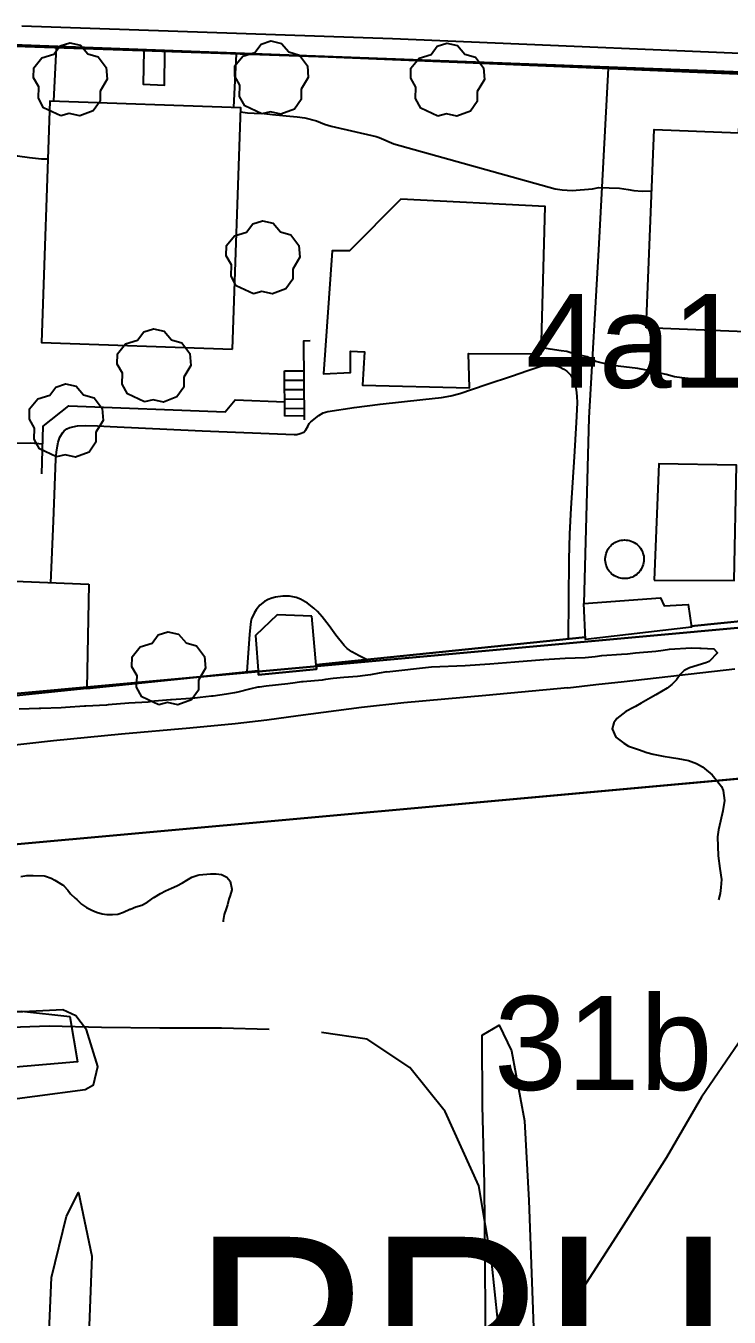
# Model space of a CAD drawing. Extents: x 483350 to 484165, y 4631134 to 4631561.
# Drawn here: x 484040.2 to 484077.7, y 4631309.8 to 4631378.6 of the extents above; entities that cross this region are included whole.
import ezdxf

# ---------------------------------------------------------------- set-up
doc = ezdxf.new("R2010")
doc.units = 0
doc.header["$MEASUREMENT"] = 0
for name, color, linetype, plot in [('1000_corbes', 35, 'Continuous', False), ('1000_corbes mestres', 37, 'Continuous', False), ('_arees', 31, 'Continuous', False)]:
    doc.layers.add(name, color=color, linetype=linetype, plot=plot)
doc.layers.add('_POUM POLIGON', color=5, linetype='Continuous', lineweight=30)
doc.layers.add('_Sectors_txt_1000', color=220, linetype='Continuous', lineweight=30)
for name, color, linetype in [('_txt claus 1000', 255, 'Continuous'), ('camins', 252, 'Continuous'), ('edificació', 252, 'Continuous'), ('hidrografia', 165, 'Continuous'), ('illes', 252, 'Continuous'), ('parcel.les', 252, 'Continuous'), ('topo', 252, 'Continuous'), ('voreres', 252, 'Continuous')]:
    doc.layers.add(name, color=color, linetype=linetype)
doc.layers.add('vegetació_arbres', color=7, linetype='Continuous', true_color=0x8bb078)
doc.styles.add('1000SW50', font='swissl.ttf', dxfattribs={"height": 5})
doc.styles.add('2000SW50', font='swissl.ttf', dxfattribs={"height": 10})

msp = doc.modelspace()

# ---------------------------------------------------------------- linework, layer by layer
at = {"layer": '1000_corbes', "flags": 128}
for points in [[(484051.636, 4631373.977), (484051.999, 4631373.938), (484052.349, 4631373.92), (484052.894, 4631373.886), (484053.327, 4631373.846), (484054.064, 4631373.769), (484054.639, 4631373.714), (484055.056, 4631373.662), (484055.673, 4631373.499), (484056.112, 4631373.33), (484056.455, 4631373.22), (484058.863, 4631372.678), (484059.013, 4631372.618), (484059.804, 4631372.277), (484068.384, 4631369.886), (484068.76, 4631369.837), (484069.304, 4631369.795), (484070.375, 4631369.885), (484070.715, 4631369.946), (484071.82, 4631369.924), (484072.275, 4631369.843), (484072.586, 4631369.794), (484073.019, 4631369.755), (484073.536, 4631369.782)], [(484051.636, 4631373.977), (484051.999, 4631373.938), (484052.349, 4631373.92), (484052.894, 4631373.886), (484053.327, 4631373.846), (484054.064, 4631373.769), (484054.639, 4631373.714), (484055.056, 4631373.662), (484055.673, 4631373.499), (484056.112, 4631373.33), (484056.455, 4631373.22), (484058.863, 4631372.678), (484059.013, 4631372.618), (484059.804, 4631372.277), (484068.384, 4631369.886), (484068.76, 4631369.837), (484069.304, 4631369.795), (484070.375, 4631369.885), (484070.715, 4631369.946), (484071.82, 4631369.924), (484072.275, 4631369.843), (484072.586, 4631369.794), (484073.019, 4631369.755), (484073.536, 4631369.782)], [(484038.832, 4631371.919), (484039.14, 4631371.792), (484039.751, 4631371.634), (484040.393, 4631371.551), (484041.031, 4631371.488), (484041.365, 4631371.478)], [(484038.832, 4631371.919), (484039.14, 4631371.792), (484039.751, 4631371.634), (484040.393, 4631371.551), (484041.031, 4631371.488), (484041.365, 4631371.478)], [(484078.063, 4631359.506), (484076.906, 4631359.589), (484076.317, 4631359.699), (484075.147, 4631359.811), (484074.756, 4631359.878), (484074.299, 4631359.993), (484073.8, 4631360.108), (484073.265, 4631360.225), (484072.798, 4631360.322), (484072.351, 4631360.369), (484071.587, 4631360.46), (484071.287, 4631360.509), (484070.555, 4631360.689), (484070.424, 4631360.77), (484070.1, 4631360.937), (484069.436, 4631361.072), (484069.021, 4631361.22), (484068.715, 4631361.264), (484068.125, 4631361.338), (484067.799, 4631361.405), (484067.661, 4631361.42)], [(484078.063, 4631359.506), (484076.906, 4631359.589), (484076.317, 4631359.699), (484075.147, 4631359.811), (484074.756, 4631359.878), (484074.299, 4631359.993), (484073.8, 4631360.108), (484073.265, 4631360.225), (484072.798, 4631360.322), (484072.351, 4631360.369), (484071.587, 4631360.46), (484071.287, 4631360.509), (484070.555, 4631360.689), (484070.424, 4631360.77), (484070.1, 4631360.937), (484069.436, 4631361.072), (484069.021, 4631361.22), (484068.715, 4631361.264), (484068.125, 4631361.338), (484067.799, 4631361.405), (484067.661, 4631361.42)], [(484038.146, 4631356.301), (484040.439, 4631356.365), (484041.092, 4631356.311)], [(484038.146, 4631356.301), (484040.439, 4631356.365), (484041.092, 4631356.311)], [(484059.417, 4631344.166), (484061.795, 4631344.433), (484063.59, 4631344.502), (484064.908, 4631344.591), (484066.237, 4631344.691), (484067.78, 4631344.815), (484068.918, 4631344.883), (484069.986, 4631344.927), (484070.527, 4631344.984), (484070.87, 4631345.036), (484071.917, 4631345.094), (484072.247, 4631345.125), (484072.675, 4631345.17), (484073.747, 4631345.26), (484074.149, 4631345.313), (484074.489, 4631345.373), (484075.641, 4631345.439), (484076.098, 4631345.421), (484076.16, 4631345.418), (484076.844, 4631345.389), (484077.043, 4631345.167), (484076.599, 4631344.71), (484076.422, 4631344.644), (484075.549, 4631344.381), (484075.271, 4631344.227), (484075.058, 4631344.015), (484074.846, 4631343.743), (484074.599, 4631343.481), (484074.357, 4631343.296), (484074.058, 4631343.107), (484073.753, 4631342.935), (484073.475, 4631342.776), (484072.975, 4631342.484), (484072.663, 4631342.318), (484072.556, 4631342.264), (484072.151, 4631342.047), (484071.672, 4631341.677), (484071.525, 4631341.454), (484071.434, 4631341.126), (484071.619, 4631340.685), (484072.046, 4631340.371), (484072.301, 4631340.206), (484072.837, 4631340.03), (484073.276, 4631339.871), (484073.612, 4631339.779), (484074.15, 4631339.671), (484074.593, 4631339.601), (484074.927, 4631339.553), (484075.485, 4631339.443), (484075.921, 4631339.282), (484076.242, 4631339.101), (484076.354, 4631339.022), (484076.76, 4631338.672), (484077.26, 4631338.055), (484077.342, 4631337.847), (484077.403, 4631337.318), (484077.331, 4631336.759), (484077.193, 4631336.205), (484077.095, 4631335.749), (484077.041, 4631335.373), (484077.077, 4631334.355), (484077.155, 4631333.682), (484077.251, 4631333.095), (484077.219, 4631332.672), (484077.185, 4631332.353), (484077.092, 4631332.011)], [(484059.417, 4631344.166), (484061.795, 4631344.433), (484063.59, 4631344.502), (484064.908, 4631344.591), (484066.237, 4631344.691), (484067.78, 4631344.815), (484068.918, 4631344.883), (484069.986, 4631344.927), (484070.527, 4631344.984), (484070.87, 4631345.036), (484071.917, 4631345.094), (484072.247, 4631345.125), (484072.675, 4631345.17), (484073.747, 4631345.26), (484074.149, 4631345.313), (484074.489, 4631345.373), (484075.641, 4631345.439), (484076.098, 4631345.421), (484076.16, 4631345.418), (484076.844, 4631345.389), (484077.043, 4631345.167), (484076.599, 4631344.71), (484076.422, 4631344.644), (484075.549, 4631344.381), (484075.271, 4631344.227), (484075.058, 4631344.015), (484074.846, 4631343.743), (484074.599, 4631343.481), (484074.357, 4631343.296), (484074.058, 4631343.107), (484073.753, 4631342.935), (484073.475, 4631342.776), (484072.975, 4631342.484), (484072.663, 4631342.318), (484072.556, 4631342.264), (484072.151, 4631342.047), (484071.672, 4631341.677), (484071.525, 4631341.454), (484071.434, 4631341.126), (484071.619, 4631340.685), (484072.046, 4631340.371), (484072.301, 4631340.206), (484072.837, 4631340.03), (484073.276, 4631339.871), (484073.612, 4631339.779), (484074.15, 4631339.671), (484074.593, 4631339.601), (484074.927, 4631339.553), (484075.485, 4631339.443), (484075.921, 4631339.282), (484076.242, 4631339.101), (484076.354, 4631339.022), (484076.76, 4631338.672), (484077.26, 4631338.055), (484077.342, 4631337.847), (484077.403, 4631337.318), (484077.331, 4631336.759), (484077.193, 4631336.205), (484077.095, 4631335.749), (484077.041, 4631335.373), (484077.077, 4631334.355), (484077.155, 4631333.682), (484077.251, 4631333.095), (484077.219, 4631332.672), (484077.185, 4631332.353), (484077.092, 4631332.011)], [(484059.417, 4631344.166), (484059.011, 4631344.088), (484058.545, 4631344.01), (484058.268, 4631343.966), (484057.86, 4631343.913), (484057.14, 4631343.864), (484056.562, 4631343.801), (484056.154, 4631343.746), (484055.985, 4631343.726), (484054.96, 4631343.636), (484054.874, 4631343.625), (484054.542, 4631343.579), (484054.142, 4631343.523), (484052.992, 4631343.406), (484052.641, 4631343.353), (484052.553, 4631343.339), (484052.108, 4631343.233), (484051.484, 4631343.082), (484051.312, 4631343.046), (484050.886, 4631342.977), (484050.181, 4631342.872), (484050.091, 4631342.864), (484049.482, 4631342.798), (484049.052, 4631342.75), (484048.967, 4631342.743), (484047.947, 4631342.671), (484047.892, 4631342.67), (484047.042, 4631342.595), (484046.715, 4631342.553), (484045.682, 4631342.487), (484044.571, 4631342.401), (484044.497, 4631342.394), (484043.394, 4631342.338), (484043.317, 4631342.332), (484042.315, 4631342.268), (484042.076, 4631342.249), (484040.994, 4631342.212), (484040.906, 4631342.21), (484039.837, 4631342.18)], [(484059.417, 4631344.166), (484059.011, 4631344.088), (484058.545, 4631344.01), (484058.268, 4631343.966), (484057.86, 4631343.913), (484057.14, 4631343.864), (484056.562, 4631343.801), (484056.154, 4631343.746), (484055.985, 4631343.726), (484054.96, 4631343.636), (484054.874, 4631343.625), (484054.542, 4631343.579), (484054.142, 4631343.523), (484052.992, 4631343.406), (484052.641, 4631343.353), (484052.553, 4631343.339), (484052.108, 4631343.233), (484051.484, 4631343.082), (484051.312, 4631343.046), (484050.886, 4631342.977), (484050.181, 4631342.872), (484050.091, 4631342.864), (484049.482, 4631342.798), (484049.052, 4631342.75), (484048.967, 4631342.743), (484047.947, 4631342.671), (484047.892, 4631342.67), (484047.042, 4631342.595), (484046.715, 4631342.553), (484045.682, 4631342.487), (484044.571, 4631342.401), (484044.497, 4631342.394), (484043.394, 4631342.338), (484043.317, 4631342.332), (484042.315, 4631342.268), (484042.076, 4631342.249), (484040.994, 4631342.212), (484040.906, 4631342.21), (484039.837, 4631342.18)]]:
    msp.add_lwpolyline(points, dxfattribs=at)
at = {"layer": '1000_corbes'}
msp.add_lwpolyline([(484078.328, 4631334.199), (484079.351, 4631331.166), (484079.585, 4631328.166), (484078.153, 4631324.383), (484076.184, 4631321.514), (484074.315, 4631318.301), (484071.784, 4631314.297), (484069.877, 4631311.356), (484068.358, 4631308.342)], dxfattribs=at)
at = {"layer": '1000_corbes mestres', "flags": 128}
for points in [[(484039.932, 4631333.265), (484040.241, 4631333.312), (484040.578, 4631333.31), (484041.164, 4631333.3), (484041.245, 4631333.288), (484041.535, 4631333.167), (484041.741, 4631333.065), (484042.155, 4631332.811), (484042.21, 4631332.767), (484042.438, 4631332.532)], [(484039.932, 4631333.265), (484040.241, 4631333.312), (484040.578, 4631333.31), (484041.164, 4631333.3), (484041.245, 4631333.288), (484041.535, 4631333.167), (484041.741, 4631333.065), (484042.155, 4631332.811), (484042.21, 4631332.767), (484042.438, 4631332.532)], [(484042.438, 4631332.532), (484042.578, 4631332.333), (484042.823, 4631332.102), (484042.903, 4631332.035), (484043.167, 4631331.797), (484043.433, 4631331.617), (484043.707, 4631331.47), (484043.965, 4631331.359), (484044.253, 4631331.272), (484044.505, 4631331.244), (484044.809, 4631331.242), (484045.094, 4631331.26), (484045.398, 4631331.363), (484045.735, 4631331.514), (484045.773, 4631331.529), (484046.053, 4631331.64), (484046.373, 4631331.744), (484046.413, 4631331.762), (484046.689, 4631331.915), (484047.012, 4631332.14), (484047.055, 4631332.169), (484047.37, 4631332.362), (484047.638, 4631332.506), (484047.953, 4631332.641), (484048.236, 4631332.767), (484048.532, 4631332.931), (484048.766, 4631333.072), (484049.037, 4631333.224), (484049.353, 4631333.341), (484049.43, 4631333.355), (484050.023, 4631333.41), (484050.34, 4631333.399), (484050.613, 4631333.374), (484050.909, 4631333.225), (484051.079, 4631333.022), (484051.171, 4631332.586), (484051.164, 4631332.552), (484051.076, 4631332.257), (484051.013, 4631332.058), (484050.933, 4631331.751), (484050.86, 4631331.545), (484050.763, 4631331.234), (484050.71, 4631330.918), (484050.709, 4631330.881), (484050.713, 4631330.841)], [(484042.438, 4631332.532), (484042.578, 4631332.333), (484042.823, 4631332.102), (484042.903, 4631332.035), (484043.167, 4631331.797), (484043.433, 4631331.617), (484043.707, 4631331.47), (484043.965, 4631331.359), (484044.253, 4631331.272), (484044.505, 4631331.244), (484044.809, 4631331.242), (484045.094, 4631331.26), (484045.398, 4631331.363), (484045.735, 4631331.514), (484045.773, 4631331.529), (484046.053, 4631331.64), (484046.373, 4631331.744), (484046.413, 4631331.762), (484046.689, 4631331.915), (484047.012, 4631332.14), (484047.055, 4631332.169), (484047.37, 4631332.362), (484047.638, 4631332.506), (484047.953, 4631332.641), (484048.236, 4631332.767), (484048.532, 4631332.931), (484048.766, 4631333.072), (484049.037, 4631333.224), (484049.353, 4631333.341), (484049.43, 4631333.355), (484050.023, 4631333.41), (484050.34, 4631333.399), (484050.613, 4631333.374), (484050.909, 4631333.225), (484051.079, 4631333.022), (484051.171, 4631332.586), (484051.164, 4631332.552), (484051.076, 4631332.257), (484051.013, 4631332.058), (484050.933, 4631331.751), (484050.86, 4631331.545), (484050.763, 4631331.234), (484050.71, 4631330.918), (484050.709, 4631330.881), (484050.713, 4631330.841)]]:
    msp.add_lwpolyline(points, dxfattribs=at)
at = {"layer": '1000_corbes mestres'}
for points in [[(484022.476, 4631328.625), (484022.718, 4631328.295), (484024.599, 4631326.802), (484026.915, 4631325.814), (484029.215, 4631325.197), (484031.648, 4631324.86), (484035.408, 4631324.764), (484038.88, 4631325.226), (484041.443, 4631325.304), (484044.227, 4631325.24), (484047.337, 4631325.195), (484050.613, 4631325.209), (484053.155, 4631325.124)], [(484065.341, 4631309.612), (484065.011, 4631312.671), (484064.321, 4631316.791), (484062.531, 4631320.744), (484060.65, 4631323.086), (484058.378, 4631324.595), (484055.943, 4631324.946)]]:
    msp.add_lwpolyline(points, dxfattribs=at)
at = {"layer": '_arees', "ltscale": 10}
msp.add_lwpolyline([(484130.926, 4631343.269), (484009.164, 4631332.204), (484008.8, 4631317.204), (484008.346, 4631298.482, 0.446548), (484013.226, 4631293.889), (484121.35, 4631303.088, 0.346887), (484125.417, 4631306.898)], format="xyb", close=True, dxfattribs=at)
at = {"layer": '_POUM POLIGON'}
for p, q in [((484015.354, 4631378.466), (484135.573, 4631373.945)), ((484132.16, 4631351.414), (484009.359, 4631340.255))]:
    msp.add_line(p, q, dxfattribs=at)
at = {"layer": '_POUM POLIGON', "linetype": 'Continuous'}
msp.add_line((484130.926, 4631343.269), (484009.164, 4631332.204), dxfattribs=at)
at = {"layer": 'camins', "flags": 128}
for points in [[(484041.528, 4631348.907), (484041.659, 4631352.189), (484041.791, 4631355.504), (484041.822, 4631355.855), (484041.874, 4631356.205), (484041.912, 4631356.388), (484042.007, 4631356.651), (484042.157, 4631356.903), (484042.237, 4631356.997), (484042.377, 4631357.104), (484042.54, 4631357.172), (484042.944, 4631357.261), (484043.35, 4631357.283), (484044.014, 4631357.253), (484044.678, 4631357.222), (484049.585, 4631357.004), (484054.492, 4631356.793), (484054.621, 4631356.798), (484054.811, 4631356.845), (484054.994, 4631356.933), (484055.113, 4631357.047), (484055.228, 4631357.269), (484055.288, 4631357.377), (484055.369, 4631357.468), (484055.797, 4631357.81), (484056.028, 4631357.945), (484056.28, 4631358.025), (484057.676, 4631358.235), (484059.075, 4631358.41), (484060.211, 4631358.538), (484061.347, 4631358.668), (484062.344, 4631358.775), (484062.837, 4631358.854), (484063.319, 4631358.981), (484064.724, 4631359.454), (484066.127, 4631359.929), (484066.88, 4631360.183), (484067.633, 4631360.436), (484067.874, 4631360.492), (484068.061, 4631360.505), (484068.345, 4631360.479), (484068.623, 4631360.4), (484068.854, 4631360.288), (484069.01, 4631360.181), (484069.209, 4631359.98), (484069.355, 4631359.73), (484069.463, 4631359.42), (484069.515, 4631359.187), (484069.554, 4631358.836), (484069.556, 4631358.483), (484069.509, 4631357.441), (484069.396, 4631355.618), (484069.217, 4631352.883), (484069.152, 4631351.515), (484069.121, 4631350.145), (484069.106, 4631348.018), (484069.092, 4631345.916)], [(484041.528, 4631348.907), (484041.659, 4631352.189), (484041.791, 4631355.504), (484041.822, 4631355.855), (484041.874, 4631356.205), (484041.912, 4631356.388), (484042.007, 4631356.651), (484042.157, 4631356.903), (484042.237, 4631356.997), (484042.377, 4631357.104), (484042.54, 4631357.172), (484042.944, 4631357.261), (484043.35, 4631357.283), (484044.014, 4631357.253), (484044.678, 4631357.222), (484049.585, 4631357.004), (484054.492, 4631356.793), (484054.621, 4631356.798), (484054.811, 4631356.845), (484054.994, 4631356.933), (484055.113, 4631357.047), (484055.228, 4631357.269), (484055.288, 4631357.377), (484055.369, 4631357.468), (484055.797, 4631357.81), (484056.028, 4631357.945), (484056.28, 4631358.025), (484057.676, 4631358.235), (484059.075, 4631358.41), (484060.211, 4631358.538), (484061.347, 4631358.668), (484062.344, 4631358.775), (484062.837, 4631358.854), (484063.319, 4631358.981), (484064.724, 4631359.454), (484066.127, 4631359.929), (484066.88, 4631360.183), (484067.633, 4631360.436), (484067.874, 4631360.492), (484068.061, 4631360.505), (484068.345, 4631360.479), (484068.623, 4631360.4), (484068.854, 4631360.288), (484069.01, 4631360.181), (484069.209, 4631359.98), (484069.355, 4631359.73), (484069.463, 4631359.42), (484069.515, 4631359.187), (484069.554, 4631358.836), (484069.556, 4631358.483), (484069.509, 4631357.441), (484069.396, 4631355.618), (484069.217, 4631352.883), (484069.152, 4631351.515), (484069.121, 4631350.145), (484069.106, 4631348.018), (484069.092, 4631345.916)], [(484058.345, 4631344.818), (484057.954, 4631345.018), (484057.56, 4631345.22), (484057.31, 4631345.395), (484057.149, 4631345.562), (484056.714, 4631346.121), (484056.348, 4631346.605), (484055.978, 4631347.091), (484055.728, 4631347.367), (484055.528, 4631347.555), (484055.197, 4631347.81), (484054.818, 4631348.033), (484054.586, 4631348.125), (484054.235, 4631348.187), (484053.884, 4631348.191), (484053.488, 4631348.144), (484053.291, 4631348.09), (484053.094, 4631348.008), (484052.906, 4631347.902), (484052.667, 4631347.71), (484052.466, 4631347.465), (484052.35, 4631347.278), (484052.217, 4631346.99), (484052.175, 4631346.841), (484052.153, 4631346.687), (484052.116, 4631346.174), (484052.079, 4631345.66), (484052.023, 4631344.92), (484051.966, 4631344.16)], [(484058.345, 4631344.818), (484057.954, 4631345.018), (484057.56, 4631345.22), (484057.31, 4631345.395), (484057.149, 4631345.562), (484056.714, 4631346.121), (484056.348, 4631346.605), (484055.978, 4631347.091), (484055.728, 4631347.367), (484055.528, 4631347.555), (484055.197, 4631347.81), (484054.818, 4631348.033), (484054.586, 4631348.125), (484054.235, 4631348.187), (484053.884, 4631348.191), (484053.488, 4631348.144), (484053.291, 4631348.09), (484053.094, 4631348.008), (484052.906, 4631347.902), (484052.667, 4631347.71), (484052.466, 4631347.465), (484052.35, 4631347.278), (484052.217, 4631346.99), (484052.175, 4631346.841), (484052.153, 4631346.687), (484052.116, 4631346.174), (484052.079, 4631345.66), (484052.023, 4631344.92), (484051.966, 4631344.16)], [(484069.059, 4631343.313), (484070.56, 4631343.484), (484072.061, 4631343.654), (484075.007, 4631343.99), (484077.954, 4631344.328)], [(484069.059, 4631343.313), (484070.56, 4631343.484), (484072.061, 4631343.654), (484075.007, 4631343.99), (484077.954, 4631344.328)], [(484069.059, 4631343.313), (484064.694, 4631342.908), (484060.328, 4631342.503), (484058.077, 4631342.258), (484054.708, 4631341.814), (484053.023, 4631341.593), (484051.336, 4631341.394), (484048.921, 4631341.154), (484045.293, 4631340.837), (484041.668, 4631340.492), (484038.804, 4631340.161)], [(484069.059, 4631343.313), (484064.694, 4631342.908), (484060.328, 4631342.503), (484058.077, 4631342.258), (484054.708, 4631341.814), (484053.023, 4631341.593), (484051.336, 4631341.394), (484048.921, 4631341.154), (484045.293, 4631340.837), (484041.668, 4631340.492), (484038.804, 4631340.161)]]:
    msp.add_lwpolyline(points, dxfattribs=at)
at = {"layer": 'edificació', "flags": 128}
for points in [[(484051.194, 4631361.34), (484051.644, 4631374.194), (484041.473, 4631374.55), (484041.023, 4631361.696), (484051.194, 4631361.34)], [(484051.194, 4631361.34), (484051.644, 4631374.194), (484041.473, 4631374.55), (484041.023, 4631361.696), (484051.194, 4631361.34)], [(484073.243, 4631362.478), (484073.667, 4631373.04), (484078.18, 4631372.859), (484078.2, 4631373.359), (484083.588, 4631373.143), (484083.34, 4631366.963), (484084.44, 4631366.919), (484084.245, 4631362.038), (484073.243, 4631362.478)], [(484073.243, 4631362.478), (484073.667, 4631373.04), (484078.18, 4631372.859), (484078.2, 4631373.359), (484083.588, 4631373.143), (484083.34, 4631366.963), (484084.44, 4631366.919), (484084.245, 4631362.038), (484073.243, 4631362.478)]]:
    msp.add_lwpolyline(points, dxfattribs=at)
at = {"layer": 'hidrografia', "flags": 128}
msp.add_lwpolyline([(484071.491, 4631350.992), (484071.567, 4631351.042), (484071.648, 4631351.084), (484071.731, 4631351.119), (484071.818, 4631351.147), (484071.906, 4631351.167), (484071.996, 4631351.179), (484072.087, 4631351.183), (484072.178, 4631351.179), (484072.268, 4631351.168), (484072.356, 4631351.148), (484072.443, 4631351.121), (484072.527, 4631351.086), (484072.607, 4631351.044), (484072.683, 4631350.995), (484072.755, 4631350.939), (484072.822, 4631350.877), (484072.883, 4631350.81), (484072.937, 4631350.738), (484072.986, 4631350.661), (484073.027, 4631350.58), (484073.061, 4631350.496), (484073.087, 4631350.409), (484073.106, 4631350.32), (484073.117, 4631350.23), (484073.119, 4631350.139), (484073.114, 4631350.048), (484073.101, 4631349.959), (484073.08, 4631349.87), (484073.051, 4631349.784), (484073.015, 4631349.701), (484072.972, 4631349.621), (484072.922, 4631349.546), (484072.865, 4631349.475), (484072.802, 4631349.409), (484072.734, 4631349.349), (484072.661, 4631349.295), (484072.583, 4631349.248), (484072.502, 4631349.208), (484072.417, 4631349.176), (484072.33, 4631349.151), (484072.24, 4631349.133), (484072.15, 4631349.124), (484072.059, 4631349.123), (484071.969, 4631349.129), (484071.879, 4631349.144), (484071.791, 4631349.166), (484071.706, 4631349.196), (484071.623, 4631349.234), (484071.544, 4631349.278), (484071.469, 4631349.329), (484071.399, 4631349.387), (484071.334, 4631349.451), (484071.275, 4631349.52), (484071.223, 4631349.594), (484071.177, 4631349.672), (484071.138, 4631349.755), (484071.107, 4631349.84), (484071.083, 4631349.927), (484071.067, 4631350.017), (484071.059, 4631350.107), (484071.059, 4631350.198), (484071.067, 4631350.288), (484071.083, 4631350.378), (484071.107, 4631350.465), (484071.138, 4631350.551), (484071.177, 4631350.633), (484071.223, 4631350.711), (484071.275, 4631350.785), (484071.334, 4631350.854), (484071.399, 4631350.918), (484071.469, 4631350.976), (484071.491, 4631350.992)], dxfattribs=at)
msp.add_lwpolyline([(484071.491, 4631350.992), (484071.567, 4631351.042), (484071.648, 4631351.084), (484071.731, 4631351.119), (484071.818, 4631351.147), (484071.906, 4631351.167), (484071.996, 4631351.179), (484072.087, 4631351.183), (484072.178, 4631351.179), (484072.268, 4631351.168), (484072.356, 4631351.148), (484072.443, 4631351.121), (484072.527, 4631351.086), (484072.607, 4631351.044), (484072.683, 4631350.995), (484072.755, 4631350.939), (484072.822, 4631350.877), (484072.883, 4631350.81), (484072.937, 4631350.738), (484072.986, 4631350.661), (484073.027, 4631350.58), (484073.061, 4631350.496), (484073.087, 4631350.409), (484073.106, 4631350.32), (484073.117, 4631350.23), (484073.119, 4631350.139), (484073.114, 4631350.048), (484073.101, 4631349.959), (484073.08, 4631349.87), (484073.051, 4631349.784), (484073.015, 4631349.701), (484072.972, 4631349.621), (484072.922, 4631349.546), (484072.865, 4631349.475), (484072.802, 4631349.409), (484072.734, 4631349.349), (484072.661, 4631349.295), (484072.583, 4631349.248), (484072.502, 4631349.208), (484072.417, 4631349.176), (484072.33, 4631349.151), (484072.24, 4631349.133), (484072.15, 4631349.124), (484072.059, 4631349.123), (484071.969, 4631349.129), (484071.879, 4631349.144), (484071.791, 4631349.166), (484071.706, 4631349.196), (484071.623, 4631349.234), (484071.544, 4631349.278), (484071.469, 4631349.329), (484071.399, 4631349.387), (484071.334, 4631349.451), (484071.275, 4631349.52), (484071.223, 4631349.594), (484071.177, 4631349.672), (484071.138, 4631349.755), (484071.107, 4631349.84), (484071.083, 4631349.927), (484071.067, 4631350.017), (484071.059, 4631350.107), (484071.059, 4631350.198), (484071.067, 4631350.288), (484071.083, 4631350.378), (484071.107, 4631350.465), (484071.138, 4631350.551), (484071.177, 4631350.633), (484071.223, 4631350.711), (484071.275, 4631350.785), (484071.334, 4631350.854), (484071.399, 4631350.918), (484071.469, 4631350.976), (484071.491, 4631350.992)], dxfattribs=at)
at = {"layer": 'illes', "flags": 128}
msp.add_lwpolyline([(484080.208, 4631347.052), (484075.643, 4631346.586), (484075.65, 4631346.533), (484070.014, 4631345.875), (484070.007, 4631346.01), (484058.755, 4631344.86), (484055.652, 4631344.54), (484055.673, 4631344.298), (484052.593, 4631344.003), (484052.576, 4631344.223), (484043.447, 4631343.282), (484037.618, 4631342.663), (484037.625, 4631342.863), (484009.359, 4631340.255), (484010.203, 4631375.059), (484014.253, 4631378.507), (484023.897, 4631378.128), (484032.567, 4631377.749), (484039.103, 4631377.496), (484056.3, 4631376.903), (484070.895, 4631376.314), (484082.752, 4631375.814)], dxfattribs=at)
msp.add_lwpolyline([(484080.208, 4631347.052), (484075.643, 4631346.586), (484075.65, 4631346.533), (484070.014, 4631345.875), (484070.007, 4631346.01), (484058.755, 4631344.86), (484055.652, 4631344.54), (484055.673, 4631344.298), (484052.593, 4631344.003), (484052.576, 4631344.223), (484043.447, 4631343.282), (484037.618, 4631342.663), (484037.625, 4631342.863), (484009.359, 4631340.255), (484010.203, 4631375.059), (484014.253, 4631378.507), (484023.897, 4631378.128), (484032.567, 4631377.749), (484039.103, 4631377.496), (484056.3, 4631376.903), (484070.895, 4631376.314), (484082.752, 4631375.814)], dxfattribs=at)
at = {"layer": 'parcel.les', "flags": 128}
for points in [[(484116.318, 4631374.36), (484101.226, 4631375.035), (484082.752, 4631375.814), (484070.895, 4631376.314), (484056.3, 4631376.903), (484039.103, 4631377.496)], [(484116.318, 4631374.36), (484101.226, 4631375.035), (484082.752, 4631375.814), (484070.895, 4631376.314), (484056.3, 4631376.903), (484039.103, 4631377.496)], [(484041.811, 4631377.403), (484041.67, 4631374.543)], [(484041.811, 4631377.403), (484041.67, 4631374.543)], [(484046.488, 4631377.241), (484046.45, 4631375.451), (484047.585, 4631375.404), (484047.59, 4631377.203)], [(484046.488, 4631377.241), (484046.45, 4631375.451), (484047.585, 4631375.404), (484047.59, 4631377.203)], [(484051.398, 4631377.072), (484051.252, 4631374.208)], [(484051.398, 4631377.072), (484051.252, 4631374.208)], [(484069.935, 4631347.793), (484070.195, 4631357.682), (484070.726, 4631366.635), (484071.237, 4631376.3)], [(484069.935, 4631347.793), (484070.195, 4631357.682), (484070.726, 4631366.635), (484071.237, 4631376.3)], [(484060.164, 4631369.336), (484057.44, 4631366.573), (484056.519, 4631366.584), (484056.055, 4631360.031), (484057.488, 4631360.098), (484057.482, 4631361.234), (484058.24, 4631361.202), (484058.123, 4631359.423), (484063.83, 4631359.281), (484063.782, 4631361.116), (484067.652, 4631361.087), (484067.864, 4631368.938), (484060.164, 4631369.336)], [(484060.164, 4631369.336), (484057.44, 4631366.573), (484056.519, 4631366.584), (484056.055, 4631360.031), (484057.488, 4631360.098), (484057.482, 4631361.234), (484058.24, 4631361.202), (484058.123, 4631359.423), (484063.83, 4631359.281), (484063.782, 4631361.116), (484067.652, 4631361.087), (484067.864, 4631368.938), (484060.164, 4631369.336)], [(484055.036, 4631357.585), (484054.997, 4631361.786), (484055.337, 4631361.798)], [(484055.036, 4631357.585), (484054.997, 4631361.786), (484055.337, 4631361.798)], [(484053.976, 4631360.188), (484055.012, 4631360.197)], [(484053.976, 4631360.188), (484055.012, 4631360.197)], [(484053.999, 4631357.779), (484053.976, 4631360.188)], [(484053.999, 4631357.779), (484053.976, 4631360.188)], [(484053.981, 4631359.688), (484055.016, 4631359.697)], [(484053.981, 4631359.688), (484055.016, 4631359.697)], [(484053.986, 4631359.188), (484055.021, 4631359.197)], [(484053.986, 4631359.188), (484055.021, 4631359.197)], [(484041.045, 4631354.713), (484041.119, 4631357.252), (484042.488, 4631358.318), (484050.808, 4631358.012), (484051.344, 4631358.649), (484053.992, 4631358.531)], [(484041.045, 4631354.713), (484041.119, 4631357.252), (484042.488, 4631358.318), (484050.808, 4631358.012), (484051.344, 4631358.649), (484053.992, 4631358.531)], [(484053.99, 4631358.688), (484055.026, 4631358.697)], [(484053.99, 4631358.688), (484055.026, 4631358.697)], [(484053.995, 4631358.188), (484055.03, 4631358.197)], [(484053.995, 4631358.188), (484055.03, 4631358.197)], [(484055.034, 4631357.789), (484053.999, 4631357.779)], [(484055.034, 4631357.789), (484053.999, 4631357.779)], [(484073.673, 4631349.039), (484077.919, 4631349.032), (484078.054, 4631355.16), (484073.918, 4631355.241), (484073.673, 4631349.039)], [(484073.673, 4631349.039), (484077.919, 4631349.032), (484078.054, 4631355.16), (484073.918, 4631355.241), (484073.673, 4631349.039)], [(484043.552, 4631348.823), (484043.447, 4631343.282), (484037.618, 4631342.663), (484037.855, 4631349.06), (484043.552, 4631348.823)], [(484043.552, 4631348.823), (484043.447, 4631343.282), (484037.618, 4631342.663), (484037.855, 4631349.06), (484043.552, 4631348.823)], [(484075.643, 4631346.586), (484080.208, 4631347.052), (484084.901, 4631347.495)], [(484075.643, 4631346.586), (484080.208, 4631347.052), (484084.901, 4631347.495)], [(484055.431, 4631347.132), (484053.589, 4631347.202), (484052.435, 4631346.088), (484052.593, 4631344.003), (484055.673, 4631344.298), (484055.431, 4631347.132)], [(484055.431, 4631347.132), (484053.589, 4631347.202), (484052.435, 4631346.088), (484052.593, 4631344.003), (484055.673, 4631344.298), (484055.431, 4631347.132)], [(484055.652, 4631344.54), (484058.755, 4631344.86), (484070.007, 4631346.01)], [(484055.652, 4631344.54), (484058.755, 4631344.86), (484070.007, 4631346.01)], [(484043.447, 4631343.282), (484052.576, 4631344.223)], [(484043.447, 4631343.282), (484052.576, 4631344.223)]]:
    msp.add_lwpolyline(points, dxfattribs=at)
at = {"layer": 'topo'}
for p, q in [((484069.91, 4631347.792), (484074.004, 4631348.095)), ((484074.004, 4631348.095), (484074.202, 4631347.68)), ((484070.014, 4631345.875), (484069.91, 4631347.792)), ((484074.202, 4631347.68), (484075.481, 4631347.75)), ((484075.481, 4631347.75), (484075.65, 4631346.533)), ((484075.65, 4631346.533), (484070.014, 4631345.875))]:
    msp.add_line(p, q, dxfattribs=at)
at = {"layer": 'topo', "flags": 128}
msp.add_lwpolyline([(484070.014, 4631345.875), (484069.91, 4631347.792), (484074.004, 4631348.095), (484074.202, 4631347.68), (484075.481, 4631347.75), (484075.65, 4631346.533), (484070.014, 4631345.875)], dxfattribs=at)
at = {"layer": 'topo', "linetype": 'Continuous', "flags": 128}
msp.add_lwpolyline([(484019.514, 4631319.172), (484022.28, 4631319.34), (484027.42, 4631319.94), (484032.56, 4631320.54), (484037.97, 4631321.21), (484043.36, 4631321.92), (484043.79, 4631322.16), (484044.02, 4631323.15), (484043.43, 4631325.1), (484042.85, 4631325.84), (484042.16, 4631326.16), (484037.17, 4631325.91), (484029.67, 4631324.55), (484025.9, 4631323.91), (484022.13, 4631323.58), (484020.358, 4631323.539)], dxfattribs=at)
at = {"layer": 'topo', "linetype": 'ByBlock', "extrusion": (0, 0, -1)}
msp.add_lwpolyline([(-484020.429, 4631323.902), (-484023.836, 4631324.363), (-484029.894, 4631325.227), (-484034.586, 4631325.721), (-484039.964, 4631326.086), (-484042.533, 4631325.803), (-484042.937, 4631323.388), (-484038.604, 4631323.012), (-484033.819, 4631322.307), (-484029.812, 4631321.571), (-484024.469, 4631320.423), (-484019.668, 4631319.971)], dxfattribs=at)
at = {"layer": 'topo', "linetype": 'ByBlock'}
for points in [[(484064.693, 4631307.841), (484064.659, 4631312.458), (484064.623, 4631316.904), (484064.515, 4631321.053), (484064.509, 4631324.821), (484065.406, 4631325.34), (484066.071, 4631323.978), (484066.758, 4631320.243), (484066.982, 4631316.004), (484067.242, 4631309.251)], [(484043.514, 4631291.873), (484043.032, 4631291.895), (484042.298, 4631292.975), (484041.91, 4631297.656), (484041.342, 4631302.928), (484041.379, 4631307.82), (484041.568, 4631311.908), (484042.363, 4631315.169), (484043.001, 4631316.443), (484043.716, 4631313.052), (484043.52, 4631307.947), (484043.418, 4631303.453), (484043.531, 4631297.907), (484043.515, 4631293.853), (484043.514, 4631291.878)]]:
    msp.add_lwpolyline(points, dxfattribs=at)
at = {"layer": 'vegetació_arbres', "flags": 128}
for points in [[(484042.051, 4631373.776), (484041.143, 4631374.2), (484040.861, 4631374.708), (484040.883, 4631375.306), (484040.607, 4631375.786), (484040.615, 4631376.334), (484041.047, 4631376.856), (484041.687, 4631377.054), (484042.015, 4631377.494), (484042.531, 4631377.66), (484043.099, 4631377.53), (484043.491, 4631377.076), (484044.053, 4631376.91), (484044.479, 4631376.342), (484044.527, 4631375.716), (484044.151, 4631375.086), (484044.151, 4631374.55), (484043.787, 4631374.03), (484043.063, 4631373.762), (484042.509, 4631373.886), (484042.051, 4631373.776)], [(484042.051, 4631373.776), (484041.143, 4631374.2), (484040.861, 4631374.708), (484040.883, 4631375.306), (484040.607, 4631375.786), (484040.615, 4631376.334), (484041.047, 4631376.856), (484041.687, 4631377.054), (484042.015, 4631377.494), (484042.531, 4631377.66), (484043.099, 4631377.53), (484043.491, 4631377.076), (484044.053, 4631376.91), (484044.479, 4631376.342), (484044.527, 4631375.716), (484044.151, 4631375.086), (484044.151, 4631374.55), (484043.787, 4631374.03), (484043.063, 4631373.762), (484042.509, 4631373.886), (484042.051, 4631373.776)], [(484052.763, 4631373.873), (484051.855, 4631374.297), (484051.573, 4631374.805), (484051.595, 4631375.403), (484051.319, 4631375.883), (484051.327, 4631376.431), (484051.759, 4631376.953), (484052.399, 4631377.151), (484052.727, 4631377.591), (484053.243, 4631377.757), (484053.811, 4631377.627), (484054.203, 4631377.173), (484054.765, 4631377.007), (484055.191, 4631376.439), (484055.239, 4631375.813), (484054.863, 4631375.183), (484054.863, 4631374.647), (484054.499, 4631374.127), (484053.775, 4631373.859), (484053.221, 4631373.983), (484052.763, 4631373.873)], [(484052.763, 4631373.873), (484051.855, 4631374.297), (484051.573, 4631374.805), (484051.595, 4631375.403), (484051.319, 4631375.883), (484051.327, 4631376.431), (484051.759, 4631376.953), (484052.399, 4631377.151), (484052.727, 4631377.591), (484053.243, 4631377.757), (484053.811, 4631377.627), (484054.203, 4631377.173), (484054.765, 4631377.007), (484055.191, 4631376.439), (484055.239, 4631375.813), (484054.863, 4631375.183), (484054.863, 4631374.647), (484054.499, 4631374.127), (484053.775, 4631373.859), (484053.221, 4631373.983), (484052.763, 4631373.873)], [(484062.144, 4631373.759), (484061.236, 4631374.183), (484060.954, 4631374.691), (484060.976, 4631375.289), (484060.7, 4631375.769), (484060.708, 4631376.317), (484061.14, 4631376.839), (484061.78, 4631377.037), (484062.108, 4631377.477), (484062.624, 4631377.643), (484063.192, 4631377.513), (484063.584, 4631377.059), (484064.146, 4631376.893), (484064.572, 4631376.325), (484064.62, 4631375.699), (484064.244, 4631375.069), (484064.244, 4631374.533), (484063.88, 4631374.013), (484063.156, 4631373.745), (484062.602, 4631373.869), (484062.144, 4631373.759)], [(484062.144, 4631373.759), (484061.236, 4631374.183), (484060.954, 4631374.691), (484060.976, 4631375.289), (484060.7, 4631375.769), (484060.708, 4631376.317), (484061.14, 4631376.839), (484061.78, 4631377.037), (484062.108, 4631377.477), (484062.624, 4631377.643), (484063.192, 4631377.513), (484063.584, 4631377.059), (484064.146, 4631376.893), (484064.572, 4631376.325), (484064.62, 4631375.699), (484064.244, 4631375.069), (484064.244, 4631374.533), (484063.88, 4631374.013), (484063.156, 4631373.745), (484062.602, 4631373.869), (484062.144, 4631373.759)], [(484052.313, 4631364.299), (484051.405, 4631364.723), (484051.123, 4631365.231), (484051.145, 4631365.829), (484050.869, 4631366.309), (484050.877, 4631366.857), (484051.309, 4631367.379), (484051.949, 4631367.577), (484052.277, 4631368.017), (484052.793, 4631368.183), (484053.361, 4631368.053), (484053.753, 4631367.599), (484054.315, 4631367.433), (484054.741, 4631366.865), (484054.789, 4631366.239), (484054.413, 4631365.609), (484054.413, 4631365.073), (484054.049, 4631364.553), (484053.325, 4631364.285), (484052.771, 4631364.409), (484052.313, 4631364.299)], [(484052.313, 4631364.299), (484051.405, 4631364.723), (484051.123, 4631365.231), (484051.145, 4631365.829), (484050.869, 4631366.309), (484050.877, 4631366.857), (484051.309, 4631367.379), (484051.949, 4631367.577), (484052.277, 4631368.017), (484052.793, 4631368.183), (484053.361, 4631368.053), (484053.753, 4631367.599), (484054.315, 4631367.433), (484054.741, 4631366.865), (484054.789, 4631366.239), (484054.413, 4631365.609), (484054.413, 4631365.073), (484054.049, 4631364.553), (484053.325, 4631364.285), (484052.771, 4631364.409), (484052.313, 4631364.299)], [(484046.51, 4631358.543), (484045.602, 4631358.967), (484045.32, 4631359.475), (484045.342, 4631360.073), (484045.066, 4631360.553), (484045.074, 4631361.101), (484045.506, 4631361.623), (484046.146, 4631361.821), (484046.474, 4631362.261), (484046.99, 4631362.427), (484047.558, 4631362.297), (484047.95, 4631361.843), (484048.512, 4631361.677), (484048.938, 4631361.109), (484048.986, 4631360.483), (484048.61, 4631359.853), (484048.61, 4631359.317), (484048.246, 4631358.797), (484047.522, 4631358.529), (484046.968, 4631358.653), (484046.51, 4631358.543)], [(484046.51, 4631358.543), (484045.602, 4631358.967), (484045.32, 4631359.475), (484045.342, 4631360.073), (484045.066, 4631360.553), (484045.074, 4631361.101), (484045.506, 4631361.623), (484046.146, 4631361.821), (484046.474, 4631362.261), (484046.99, 4631362.427), (484047.558, 4631362.297), (484047.95, 4631361.843), (484048.512, 4631361.677), (484048.938, 4631361.109), (484048.986, 4631360.483), (484048.61, 4631359.853), (484048.61, 4631359.317), (484048.246, 4631358.797), (484047.522, 4631358.529), (484046.968, 4631358.653), (484046.51, 4631358.543)], [(484041.83, 4631355.611), (484040.922, 4631356.035), (484040.64, 4631356.543), (484040.662, 4631357.141), (484040.386, 4631357.621), (484040.394, 4631358.169), (484040.826, 4631358.691), (484041.466, 4631358.889), (484041.794, 4631359.329), (484042.31, 4631359.495), (484042.878, 4631359.365), (484043.27, 4631358.911), (484043.832, 4631358.745), (484044.258, 4631358.177), (484044.306, 4631357.551), (484043.93, 4631356.921), (484043.93, 4631356.385), (484043.566, 4631355.865), (484042.842, 4631355.597), (484042.288, 4631355.721), (484041.83, 4631355.611)], [(484041.83, 4631355.611), (484040.922, 4631356.035), (484040.64, 4631356.543), (484040.662, 4631357.141), (484040.386, 4631357.621), (484040.394, 4631358.169), (484040.826, 4631358.691), (484041.466, 4631358.889), (484041.794, 4631359.329), (484042.31, 4631359.495), (484042.878, 4631359.365), (484043.27, 4631358.911), (484043.832, 4631358.745), (484044.258, 4631358.177), (484044.306, 4631357.551), (484043.93, 4631356.921), (484043.93, 4631356.385), (484043.566, 4631355.865), (484042.842, 4631355.597), (484042.288, 4631355.721), (484041.83, 4631355.611)], [(484047.286, 4631342.41), (484046.378, 4631342.834), (484046.096, 4631343.342), (484046.118, 4631343.94), (484045.842, 4631344.42), (484045.85, 4631344.968), (484046.282, 4631345.49), (484046.922, 4631345.688), (484047.25, 4631346.128), (484047.766, 4631346.294), (484048.334, 4631346.164), (484048.726, 4631345.71), (484049.288, 4631345.544), (484049.714, 4631344.976), (484049.762, 4631344.35), (484049.386, 4631343.72), (484049.386, 4631343.184), (484049.022, 4631342.664), (484048.298, 4631342.396), (484047.744, 4631342.52), (484047.286, 4631342.41)], [(484047.286, 4631342.41), (484046.378, 4631342.834), (484046.096, 4631343.342), (484046.118, 4631343.94), (484045.842, 4631344.42), (484045.85, 4631344.968), (484046.282, 4631345.49), (484046.922, 4631345.688), (484047.25, 4631346.128), (484047.766, 4631346.294), (484048.334, 4631346.164), (484048.726, 4631345.71), (484049.288, 4631345.544), (484049.714, 4631344.976), (484049.762, 4631344.35), (484049.386, 4631343.72), (484049.386, 4631343.184), (484049.022, 4631342.664), (484048.298, 4631342.396), (484047.744, 4631342.52), (484047.286, 4631342.41)]]:
    msp.add_lwpolyline(points, dxfattribs=at)
at = {"layer": 'voreres', "flags": 128}
msp.add_lwpolyline([(484039.972, 4631378.563), (484059.719, 4631377.886), (484083.293, 4631376.892)], dxfattribs=at)
msp.add_lwpolyline([(484039.972, 4631378.563), (484059.719, 4631377.886), (484083.293, 4631376.892)], dxfattribs=at)

# ---------------------------------------------------------------- texts
at = {"layer": '_Sectors_txt_1000', "style": '2000SW50'}
msp.add_text('PPU-08', height=10, dxfattribs=at).set_placement((484049.036, 4631304.074))
at = {"layer": '_txt claus 1000', "style": '1000SW50'}
for s, p in [('4a1', (484066.825, 4631359.287)), ('31b', (484065.129, 4631321.893))]:
    msp.add_text(s, height=5, dxfattribs=at).set_placement(p)

doc.saveas('drawing.dxf')
